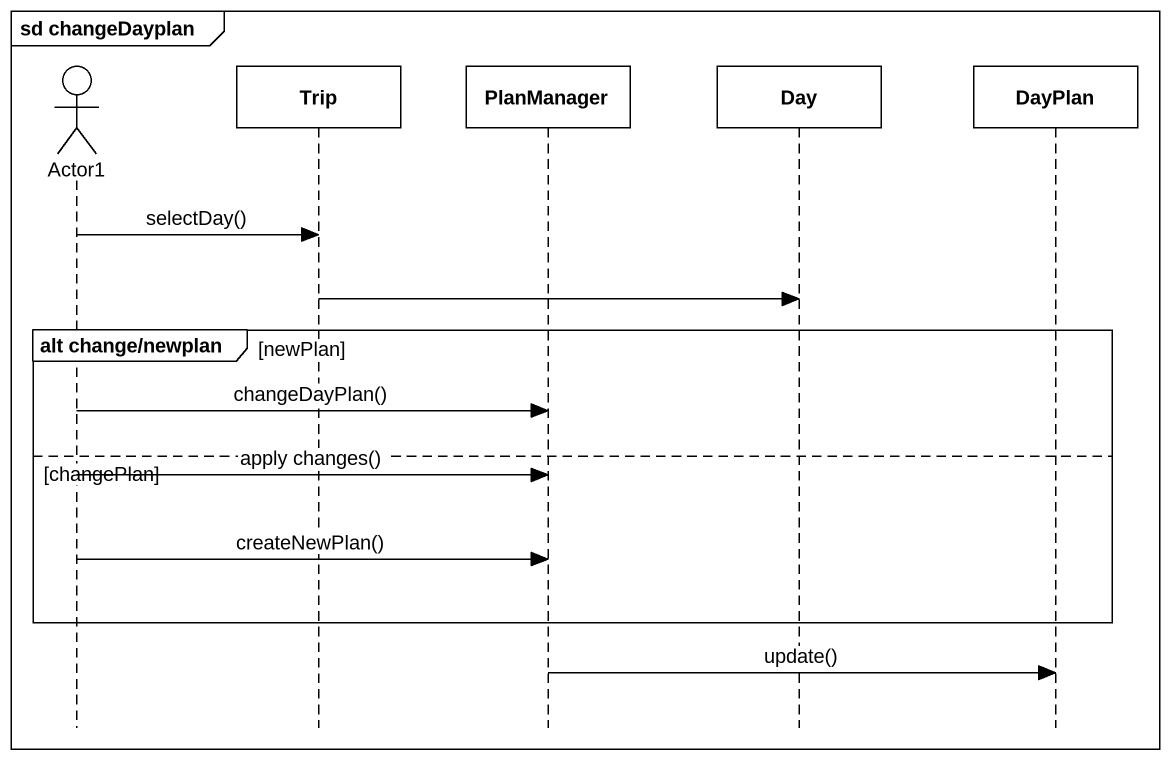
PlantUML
@startuml
mainframe sd changeDayplan
hide footbox
actor Actor1
participant Trip
participant PlanManager
participant Day
participant DayPlan

Actor1 -> Trip : selectDay()
Trip -> Day
group alt change/newplan [newPlan]
  Actor1 -> PlanManager : changeDayPlan()
else changePlan
  Actor1 -> PlanManager : apply changes()
  Actor1 -> PlanManager : createNewPlan()
end
PlanManager -> DayPlan : update()
@enduml
